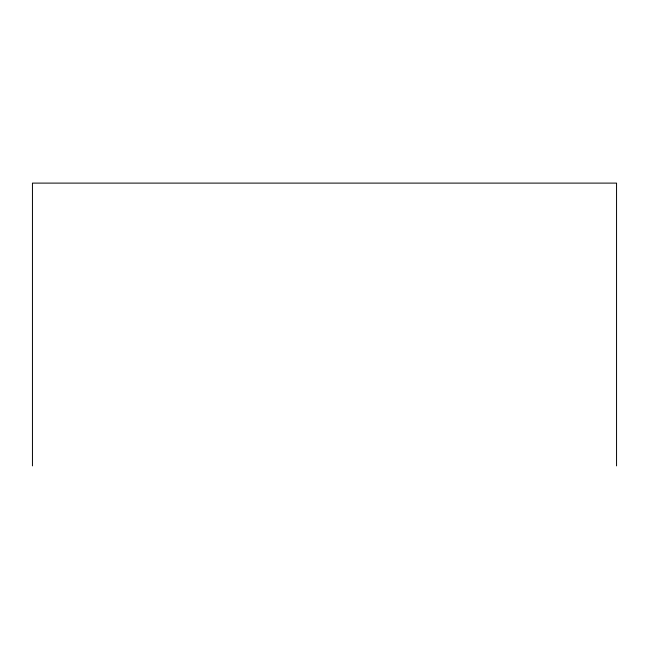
<?xml version="1.0" encoding="UTF-8"?>
<svg xmlns="http://www.w3.org/2000/svg" width="649" height="649" viewBox="0 0 649 649"><rect width="100%" height="100%" fill="white"/><g stroke="black" fill="none" stroke-linecap="round" stroke-linejoin="round"><path stroke-width="0.97" d="M616.55 465.893L616.55 183.107L32.45 183.107L32.45 465.893"/></g></svg>
